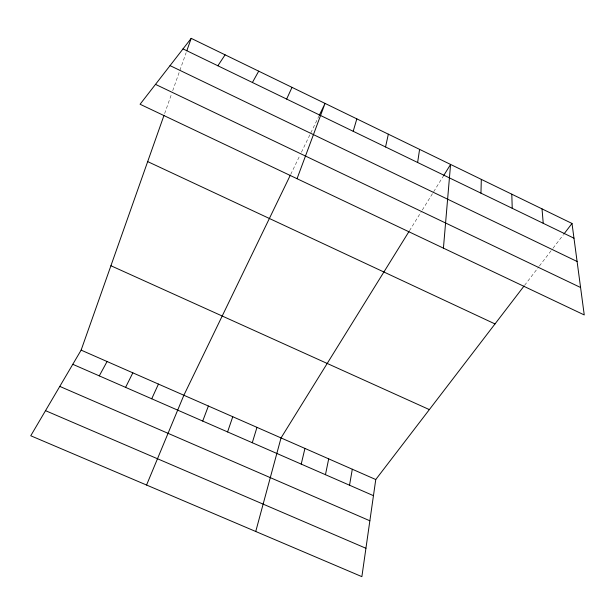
<?xml version="1.0" encoding="UTF-8"?>
<svg xmlns="http://www.w3.org/2000/svg" width="615" height="615" viewBox="0 0 615 615"><rect width="100%" height="100%" fill="white"/><g stroke="black" fill="none" stroke-linecap="round" stroke-linejoin="round"><path stroke-width="0.46" stroke-dasharray="3.08 2.31" d="M164.651 113.544L171.47 94.226M172.707 90.713L186.161 52.606M290.734 174.36L299.782 155.656M301.427 152.251L318.816 116.312M409.49 230.717L421.321 211.637M422.305 210.053L443.615 175.675M524.587 285.337L538.817 266.772M539.386 266.026L552.516 248.898M553.085 248.153L563.402 234.692"/><path stroke-width="0.92" d="M480.961 193.164L481.314 179.38M443.423 248.145L450.58 164.436L443.615 175.675M524.018 286.075L375.765 479.531L361.874 576.647L30.75 435.758L81.126 350.127L164.028 115.297M417.623 162.491L419.591 149.376M349.535 485.22L352.303 469.23M325.458 474.695L328.694 458.859M385.551 146.962L388.342 134.185M301.219 464.11L304.94 448.427M255.74 531.491L281.032 437.926L408.998 231.509M353.195 131.295L356.831 118.864M252.288 442.723L256.97 427.356M227.581 431.93L232.762 416.724M186.791 50.83L191.196 38.353L572.004 223.46L584.25 314.942L140.082 104.25L191.196 38.353M297.045 178.704L325.051 103.42L319.231 115.451M202.712 421.067L208.393 406.023M146.562 485.035L183.87 395.253L290.318 175.206M151.728 398.789L158.439 384.083M286.636 99.069L292.025 87.368M125.591 387.373L132.84 372.836M99.284 375.873L107.072 361.52M252.411 82.495L258.707 71.171M217.871 65.767L225.098 54.835M563.97 233.946L572.004 223.46M45.518 410.659L365.933 548.273M59.786 386.404L369.869 520.79M72.793 364.303L373.459 495.667M81.126 350.127L375.765 479.531M110.923 265.742L429.355 409.605M147.685 161.599L495.006 323.936M155.503 84.37L580.575 287.505M170.048 65.621L577.101 261.498M183.016 48.893L573.98 238.197M542.023 208.892L543.237 223.314M511.795 194.194L512.234 208.3"/></g></svg>
